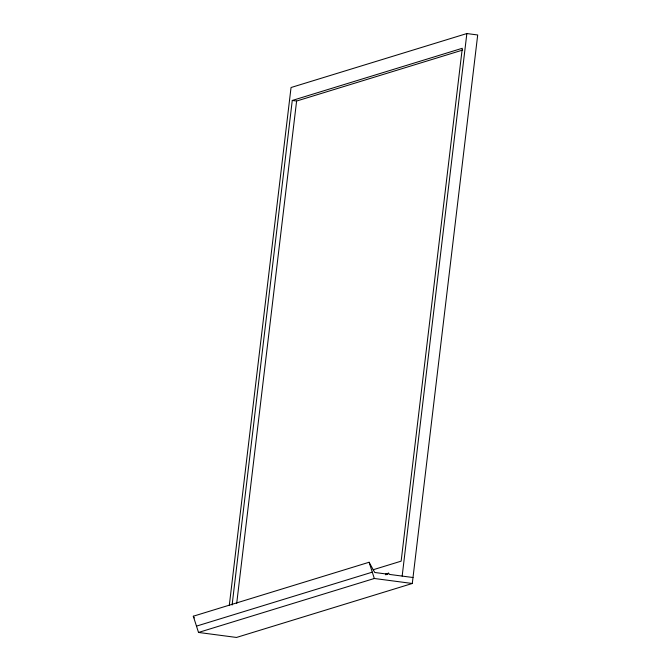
<?xml version="1.0" encoding="UTF-8"?>
<svg xmlns="http://www.w3.org/2000/svg" width="671" height="671" viewBox="0 0 671 671"><rect width="100%" height="100%" fill="white"/><g stroke="black" fill="none" stroke-linecap="round" stroke-linejoin="round"><path stroke-width="1.01" d="M229.331 605.108L291.046 87.515L466.857 33.55L477.702 34.976L412.296 583.485L236.494 637.45L198.524 632.451L193.298 616.221L369.1 562.256L374.737 572.48L387.679 574.183L388.576 573.185L389.482 574.418L413.009 577.513M232.099 605.024L292.262 100.465L462.294 48.27L401.141 561.157L373.135 569.754M236.687 603.514L296.607 101.036L462.638 50.073M402.164 576.087L466.857 33.55M196.486 626.118L372.288 572.153M385.582 574.099L388.576 573.185M385.682 574.795L387.679 574.183M198.524 632.451L374.326 578.486L412.296 583.485M292.262 100.465L296.607 101.036M193.298 616.221L194.238 617.924M369.1 562.256L374.326 578.486"/></g></svg>
